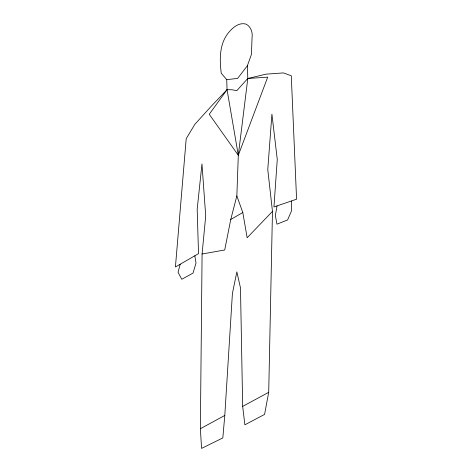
<?xml version="1.0" encoding="UTF-8"?>
<svg xmlns="http://www.w3.org/2000/svg" width="472" height="472" viewBox="0 0 472 472"><rect width="100%" height="100%" fill="white"/><g stroke="black" fill="none" stroke-linecap="round" stroke-linejoin="round"><path stroke-width="0.71" d="M202.087 253.995L224.713 249.989L230.749 219.48L236.85 195.921L238.307 155.282L209.238 114.277L227.05 89.674L232.112 89.769L236.767 90.683L247.8 78.488L266.096 74.151L283.406 72.912L291.283 75.78L296.575 199.208L273.949 206.966L277.265 159.43L271.913 114.141L267.772 169.554L272.468 211.397L268.71 392.315L264.562 414.428L244.868 424.818L242.667 406.392L240.49 287.932L236.855 271.901L232.413 293.437L224.796 415.454L222.819 437.939L201.568 448.4L200.37 428.718L202.087 253.995L205.709 215.922L201.975 163.914L197.184 209.179L198.511 253.659L175.425 266.987L186.21 138.685L194.836 124.342L211.415 106.052L227.05 89.674L226.731 79.656L221.256 73.243C219.527 59.348 219.22 43.896 228.684 32.474C232.832 27.5 238.974 22.19 245.93 24.078C250.768 26.402 252.862 32.35 252.066 37.424L251.44 54.422L247.381 65.708L237.646 78.393L226.731 79.656M227.05 89.674L238.307 155.282L247.8 78.488L247.381 65.708M277.058 205.898L275.347 215.486L276.964 224.165L287.595 219.946L291.372 211.226L291.348 201.001M180.198 264.231L178.044 272.244L181.797 279.288L193.036 273.07L196.022 263.069L194.847 255.777M238.307 155.282L267.701 77.142L247.8 78.488M272.468 211.397L247.145 237.764L242.814 212.518L236.85 195.921M230.749 219.48L242.814 212.518M200.37 428.718L224.796 415.454M242.667 406.392L268.71 392.315"/></g></svg>
